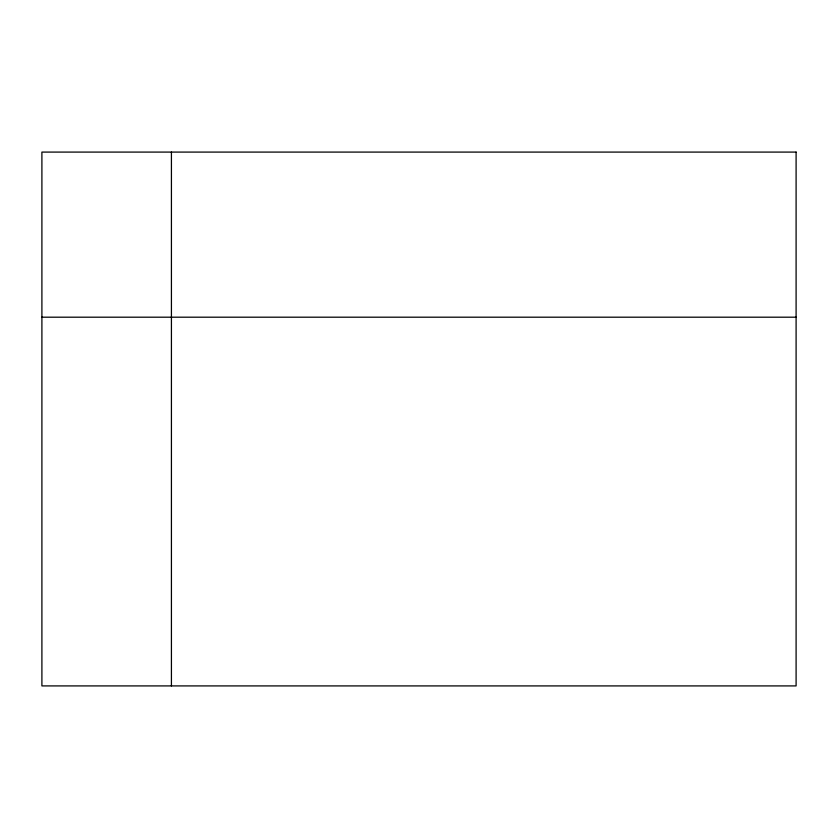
<?xml version="1.0" encoding="UTF-8"?>
<svg xmlns="http://www.w3.org/2000/svg" width="838" height="838" viewBox="0 0 838 838"><rect width="100%" height="100%" fill="white"/><g stroke="black" fill="none" stroke-linecap="round" stroke-linejoin="round"><path stroke-width="1.26" d="M41.9 317.193L796.1 317.193M171.423 152.087L171.423 685.913M796.1 152.087L41.9 152.087L41.9 685.913L796.1 685.913L796.1 152.087"/></g></svg>
